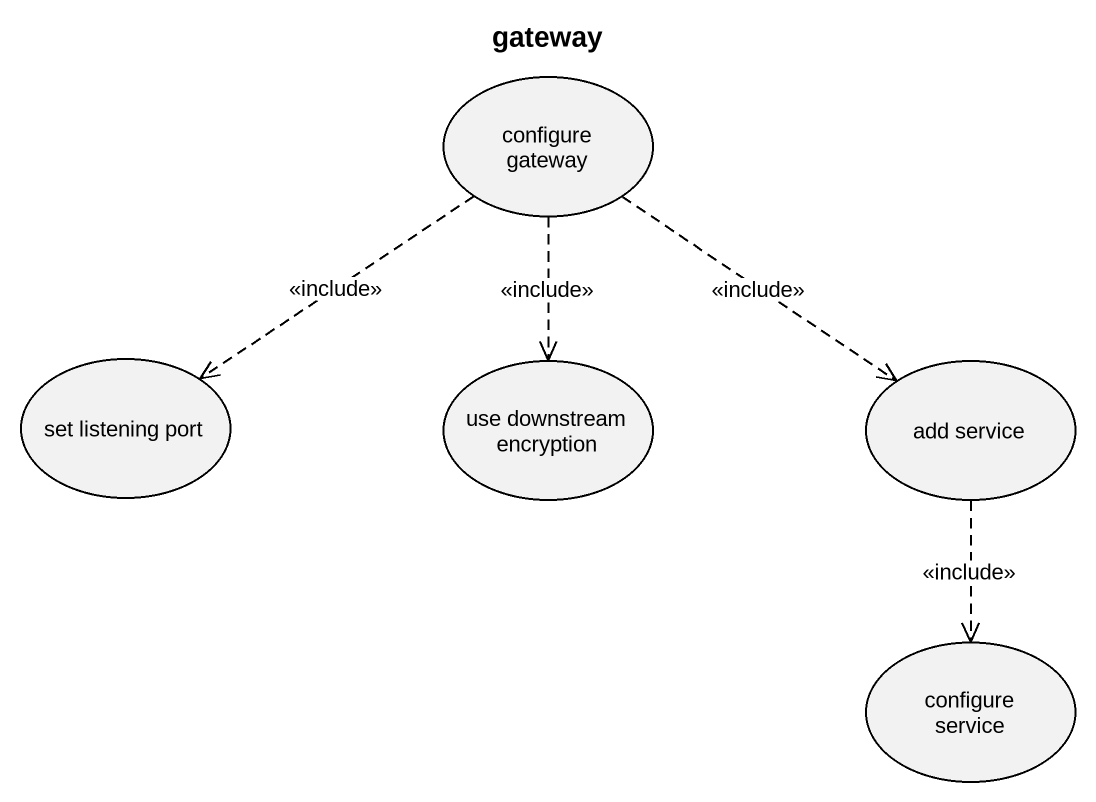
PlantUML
@startuml
title gateway
usecase "configure gateway" as configure_gateway
usecase "set listening port" as set_listening_port
usecase "use downstream encryption" as use_downstream_encryption
usecase "add service" as add_service
usecase "configure service" as configure_service
configure_gateway ..> set_listening_port : <<include>>
configure_gateway ..> use_downstream_encryption : <<include>>
configure_gateway ..> add_service : <<include>>
add_service ..> configure_service : <<include>>
@enduml
